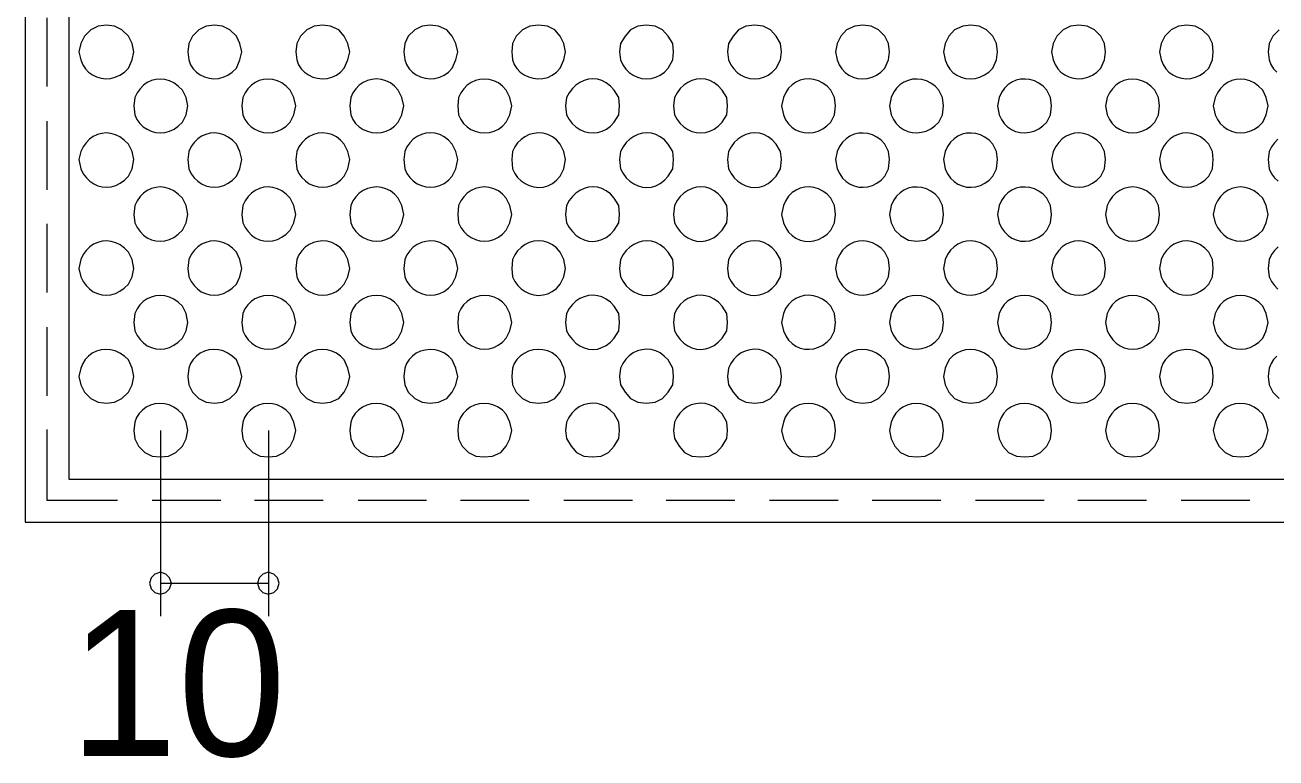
# Model space of a CAD drawing. Extents: x 0 to 248, y -13 to 228.
# Drawn here: x 38.36 to 73.58, y 19.02 to 39.65 of the extents above; entities that cross this region are included whole.
import ezdxf

# ---------------------------------------------------------------- set-up
doc = ezdxf.new("R2010")
doc.units = 0
doc.layers.add('GEOMETRY', color=7, linetype='Continuous')
doc.layers.add('TEXT', color=7, linetype='Continuous')

msp = doc.modelspace()

# ---------------------------------------------------------------- linework, layer by layer
at = {"layer": 'GEOMETRY', "lineweight": 13}
for points in [[(38.363, 118.732), (38.363, 25.662)], [(39.599, 117.523), (39.599, 26.874)], [(38.981, 39.853), (38.981, 37.921)], [(73.669, 39.517), (73.489, 39.337), (73.386, 39.131), (73.36, 38.9), (73.386, 38.667), (73.439, 38.535), (73.513, 38.42), (73.604, 38.324)], [(38.981, 36.943), (38.981, 35.011)], [(73.63, 36.435), (73.535, 36.338), (73.453, 36.223), (73.386, 36.09), (73.36, 35.861), (73.386, 35.603), (73.456, 35.466), (73.541, 35.349), (73.639, 35.253)], [(38.981, 34.058), (38.981, 32.126)], [(73.64, 33.404), (73.542, 33.308), (73.457, 33.191), (73.386, 33.054), (73.36, 32.795), (73.386, 32.564), (73.454, 32.431), (73.537, 32.316), (73.632, 32.22)], [(38.981, 31.148), (38.981, 29.216)], [(73.606, 30.332), (73.514, 30.236), (73.44, 30.121), (73.386, 29.989), (73.36, 29.756), (73.386, 29.525), (73.489, 29.319), (73.669, 29.14)], [(38.981, 28.263), (38.981, 26.281)], [(42.173, 28.238), (42.173, 23.009)], [(45.213, 28.238), (45.213, 23.009)], [(39.599, 26.872), (130.223, 26.872)], [(38.981, 26.28), (40.963, 26.28)], [(41.943, 26.28), (43.874, 26.28)], [(44.827, 26.28), (46.759, 26.28)], [(47.737, 26.28), (49.669, 26.28)], [(50.622, 26.28), (52.553, 26.28)], [(53.531, 26.28), (55.463, 26.28)], [(56.416, 26.28), (58.348, 26.28)], [(59.326, 26.28), (61.257, 26.28)], [(62.21, 26.28), (64.143, 26.28)], [(65.12, 26.28), (67.052, 26.28)], [(68.005, 26.28), (69.937, 26.28)], [(70.914, 26.28), (72.846, 26.28)], [(38.363, 25.661), (131.433, 25.661)], [(42.173, 23.937), (45.212, 23.937)]]:
    msp.add_lwpolyline(points, dxfattribs=at)
for points in [[(41.427, 38.9), (41.375, 39.132), (41.273, 39.337), (41.092, 39.517), (40.886, 39.621), (40.655, 39.646), (40.422, 39.621), (40.216, 39.517), (40.036, 39.337), (39.933, 39.132), (39.881, 38.9), (39.933, 38.667), (39.987, 38.534), (40.061, 38.42), (40.153, 38.323), (40.259, 38.245), (40.377, 38.188), (40.504, 38.152), (40.636, 38.138), (40.77, 38.147), (40.905, 38.181), (41.035, 38.24), (41.159, 38.325), (41.273, 38.437), (41.375, 38.667), (41.427, 38.9)], [(44.466, 38.9), (44.415, 39.132), (44.313, 39.337), (44.132, 39.517), (43.926, 39.621), (43.695, 39.646), (43.462, 39.621), (43.256, 39.517), (43.076, 39.337), (42.973, 39.132), (42.947, 38.9), (42.973, 38.667), (43.026, 38.534), (43.1, 38.42), (43.192, 38.323), (43.298, 38.245), (43.416, 38.188), (43.543, 38.152), (43.675, 38.138), (43.81, 38.147), (43.944, 38.181), (44.074, 38.24), (44.198, 38.325), (44.313, 38.437), (44.415, 38.667), (44.466, 38.9)], [(47.505, 38.9), (47.454, 39.132), (47.351, 39.337), (47.196, 39.517), (46.964, 39.621), (46.734, 39.648), (46.501, 39.621), (46.295, 39.517), (46.115, 39.337), (46.012, 39.132), (45.986, 38.9), (46.012, 38.667), (46.062, 38.534), (46.137, 38.418), (46.231, 38.322), (46.342, 38.244), (46.464, 38.187), (46.596, 38.152), (46.732, 38.138), (46.869, 38.148), (47.003, 38.182), (47.13, 38.24), (47.248, 38.325), (47.351, 38.437), (47.454, 38.667), (47.505, 38.9)], [(50.544, 38.9), (50.493, 39.132), (50.39, 39.337), (50.235, 39.519), (50.003, 39.621), (49.773, 39.648), (49.539, 39.621), (49.334, 39.519), (49.153, 39.337), (49.051, 39.132), (49.025, 38.9), (49.051, 38.667), (49.101, 38.535), (49.175, 38.42), (49.269, 38.323), (49.378, 38.245), (49.5, 38.188), (49.631, 38.152), (49.766, 38.138), (49.903, 38.147), (50.038, 38.181), (50.166, 38.239), (50.285, 38.324), (50.39, 38.437), (50.493, 38.667), (50.544, 38.9)], [(53.583, 38.9), (53.531, 39.131), (53.429, 39.337), (53.274, 39.517), (53.068, 39.621), (52.81, 39.646), (52.578, 39.621), (52.372, 39.517), (52.192, 39.337), (52.089, 39.131), (52.063, 38.9), (52.089, 38.667), (52.137, 38.537), (52.21, 38.423), (52.303, 38.326), (52.413, 38.248), (52.536, 38.189), (52.667, 38.151), (52.804, 38.136), (52.942, 38.144), (53.077, 38.176), (53.206, 38.235), (53.324, 38.321), (53.429, 38.435), (53.531, 38.667), (53.583, 38.9)], [(56.622, 38.9), (56.596, 39.131), (56.468, 39.337), (56.313, 39.517), (56.107, 39.621), (55.849, 39.646), (55.618, 39.621), (55.412, 39.517), (55.257, 39.337), (55.128, 39.131), (55.101, 38.9), (55.128, 38.667), (55.193, 38.53), (55.276, 38.412), (55.373, 38.313), (55.484, 38.236), (55.603, 38.179), (55.73, 38.144), (55.86, 38.132), (55.991, 38.143), (56.12, 38.178), (56.244, 38.238), (56.361, 38.323), (56.468, 38.435), (56.596, 38.667), (56.622, 38.9)], [(59.66, 38.9), (59.635, 39.132), (59.506, 39.337), (59.351, 39.517), (59.144, 39.621), (58.913, 39.646), (58.656, 39.621), (58.451, 39.517), (58.295, 39.337), (58.167, 39.132), (58.141, 38.9), (58.167, 38.668), (58.231, 38.531), (58.313, 38.413), (58.411, 38.315), (58.521, 38.237), (58.641, 38.18), (58.768, 38.145), (58.898, 38.132), (59.029, 38.143), (59.159, 38.178), (59.283, 38.238), (59.4, 38.323), (59.506, 38.435), (59.635, 38.668), (59.66, 38.9)], [(62.7, 38.9), (62.674, 39.132), (62.571, 39.337), (62.39, 39.517), (62.183, 39.621), (61.952, 39.646), (61.721, 39.621), (61.489, 39.517), (61.334, 39.337), (61.231, 39.132), (61.179, 38.9), (61.231, 38.667), (61.282, 38.53), (61.355, 38.413), (61.447, 38.315), (61.555, 38.239), (61.674, 38.183), (61.803, 38.149), (61.936, 38.138), (62.072, 38.149), (62.207, 38.184), (62.337, 38.243), (62.46, 38.326), (62.571, 38.435), (62.674, 38.667), (62.7, 38.9)], [(65.739, 38.9), (65.712, 39.132), (65.61, 39.337), (65.429, 39.517), (65.222, 39.621), (64.992, 39.646), (64.76, 39.621), (64.528, 39.517), (64.373, 39.337), (64.269, 39.132), (64.218, 38.9), (64.269, 38.667), (64.321, 38.53), (64.395, 38.412), (64.487, 38.314), (64.595, 38.238), (64.715, 38.182), (64.843, 38.149), (64.977, 38.137), (65.113, 38.149), (65.247, 38.184), (65.377, 38.244), (65.499, 38.327), (65.61, 38.437), (65.712, 38.667), (65.739, 38.9)], [(68.777, 38.9), (68.751, 39.132), (68.648, 39.337), (68.467, 39.517), (68.261, 39.621), (68.03, 39.648), (67.798, 39.621), (67.591, 39.517), (67.412, 39.337), (67.308, 39.132), (67.257, 38.9), (67.308, 38.667), (67.361, 38.535), (67.436, 38.42), (67.527, 38.323), (67.634, 38.245), (67.752, 38.188), (67.879, 38.152), (68.011, 38.138), (68.145, 38.147), (68.28, 38.181), (68.41, 38.239), (68.534, 38.324), (68.648, 38.437), (68.751, 38.667), (68.777, 38.9)], [(71.816, 38.9), (71.79, 39.131), (71.686, 39.337), (71.506, 39.519), (71.3, 39.621), (71.069, 39.648), (70.837, 39.621), (70.63, 39.519), (70.451, 39.337), (70.347, 39.131), (70.296, 38.9), (70.347, 38.667), (70.401, 38.535), (70.475, 38.42), (70.567, 38.324), (70.673, 38.246), (70.79, 38.189), (70.916, 38.152), (71.048, 38.138), (71.182, 38.147), (71.316, 38.181), (71.446, 38.239), (71.571, 38.324), (71.686, 38.437), (71.79, 38.667), (71.816, 38.9)], [(42.947, 37.38), (42.895, 37.61), (42.792, 37.817), (42.676, 37.933), (42.554, 38.021), (42.427, 38.083), (42.298, 38.119), (42.169, 38.131), (42.041, 38.12), (41.919, 38.086), (41.803, 38.03), (41.696, 37.953), (41.601, 37.857), (41.519, 37.743), (41.453, 37.61), (41.428, 37.38), (41.453, 37.123), (41.515, 36.994), (41.595, 36.882), (41.69, 36.789), (41.797, 36.715), (41.915, 36.661), (42.039, 36.628), (42.168, 36.617), (42.3, 36.628), (42.43, 36.663), (42.558, 36.722), (42.679, 36.807), (42.792, 36.917), (42.895, 37.123), (42.947, 37.38)], [(45.986, 37.38), (45.934, 37.61), (45.832, 37.817), (45.716, 37.932), (45.594, 38.021), (45.467, 38.083), (45.338, 38.119), (45.208, 38.131), (45.081, 38.12), (44.959, 38.086), (44.843, 38.031), (44.736, 37.954), (44.64, 37.858), (44.558, 37.743), (44.492, 37.61), (44.466, 37.38), (44.492, 37.123), (44.554, 36.994), (44.634, 36.882), (44.729, 36.789), (44.837, 36.715), (44.954, 36.661), (45.079, 36.628), (45.208, 36.617), (45.339, 36.629), (45.47, 36.664), (45.597, 36.723), (45.719, 36.807), (45.832, 36.917), (45.934, 37.123), (45.986, 37.38)], [(49.025, 37.38), (48.972, 37.61), (48.87, 37.817), (48.765, 37.933), (48.648, 38.022), (48.524, 38.084), (48.394, 38.12), (48.261, 38.132), (48.13, 38.12), (48.003, 38.085), (47.882, 38.029), (47.772, 37.953), (47.674, 37.857), (47.593, 37.742), (47.531, 37.61), (47.504, 37.38), (47.531, 37.122), (47.59, 36.993), (47.67, 36.881), (47.767, 36.788), (47.878, 36.714), (48.001, 36.661), (48.13, 36.628), (48.264, 36.617), (48.398, 36.629), (48.529, 36.664), (48.654, 36.723), (48.769, 36.807), (48.87, 36.917), (48.972, 37.122), (49.025, 37.38)], [(52.063, 37.38), (52.011, 37.612), (51.909, 37.817), (51.804, 37.933), (51.688, 38.021), (51.563, 38.083), (51.434, 38.119), (51.302, 38.131), (51.171, 38.12), (51.043, 38.086), (50.923, 38.03), (50.813, 37.954), (50.715, 37.858), (50.633, 37.744), (50.57, 37.612), (50.543, 37.38), (50.57, 37.122), (50.629, 36.993), (50.709, 36.881), (50.806, 36.788), (50.918, 36.714), (51.04, 36.661), (51.17, 36.628), (51.303, 36.617), (51.437, 36.629), (51.568, 36.664), (51.693, 36.723), (51.808, 36.807), (51.909, 36.917), (52.011, 37.122), (52.063, 37.38)], [(55.101, 37.38), (55.076, 37.612), (54.948, 37.817), (54.841, 37.934), (54.726, 38.024), (54.604, 38.087), (54.478, 38.124), (54.351, 38.136), (54.224, 38.125), (54.1, 38.091), (53.982, 38.035), (53.872, 37.958), (53.771, 37.861), (53.683, 37.746), (53.609, 37.612), (53.582, 37.38), (53.609, 37.122), (53.682, 36.989), (53.77, 36.875), (53.871, 36.781), (53.982, 36.707), (54.102, 36.653), (54.226, 36.622), (54.354, 36.612), (54.482, 36.625), (54.608, 36.662), (54.729, 36.722), (54.843, 36.807), (54.948, 36.917), (55.076, 37.122), (55.101, 37.38)], [(58.141, 37.38), (58.116, 37.612), (57.987, 37.819), (57.88, 37.935), (57.765, 38.024), (57.643, 38.086), (57.517, 38.123), (57.389, 38.136), (57.263, 38.125), (57.139, 38.091), (57.02, 38.035), (56.91, 37.958), (56.809, 37.862), (56.721, 37.746), (56.647, 37.612), (56.621, 37.38), (56.647, 37.122), (56.72, 36.99), (56.808, 36.877), (56.909, 36.783), (57.02, 36.709), (57.139, 36.656), (57.263, 36.624), (57.39, 36.613), (57.518, 36.626), (57.644, 36.662), (57.766, 36.722), (57.881, 36.807), (57.987, 36.917), (58.116, 37.122), (58.141, 37.38)], [(61.179, 37.38), (61.155, 37.61), (61.051, 37.817), (60.943, 37.927), (60.825, 38.013), (60.7, 38.076), (60.571, 38.116), (60.44, 38.132), (60.311, 38.126), (60.185, 38.097), (60.067, 38.045), (59.957, 37.97), (59.86, 37.872), (59.777, 37.752), (59.711, 37.61), (59.659, 37.38), (59.711, 37.122), (59.774, 36.986), (59.854, 36.87), (59.95, 36.776), (60.058, 36.703), (60.176, 36.651), (60.302, 36.621), (60.431, 36.614), (60.562, 36.629), (60.693, 36.666), (60.82, 36.727), (60.94, 36.81), (61.051, 36.917), (61.155, 37.122), (61.179, 37.38)], [(64.218, 37.38), (64.193, 37.61), (64.089, 37.817), (63.982, 37.927), (63.865, 38.013), (63.74, 38.075), (63.611, 38.114), (63.48, 38.13), (63.35, 38.123), (63.224, 38.093), (63.105, 38.041), (62.995, 37.966), (62.898, 37.869), (62.815, 37.751), (62.75, 37.61), (62.699, 37.38), (62.75, 37.122), (62.81, 36.989), (62.889, 36.875), (62.984, 36.782), (63.093, 36.709), (63.212, 36.657), (63.338, 36.626), (63.469, 36.617), (63.602, 36.63), (63.733, 36.667), (63.86, 36.726), (63.98, 36.81), (64.089, 36.917), (64.193, 37.122), (64.218, 37.38)], [(67.258, 37.38), (67.233, 37.61), (67.129, 37.817), (67.021, 37.927), (66.904, 38.013), (66.78, 38.076), (66.65, 38.115), (66.52, 38.131), (66.39, 38.123), (66.264, 38.094), (66.144, 38.041), (66.034, 37.966), (65.937, 37.869), (65.854, 37.751), (65.79, 37.61), (65.739, 37.38), (65.79, 37.122), (65.849, 36.989), (65.928, 36.875), (66.024, 36.782), (66.132, 36.709), (66.251, 36.657), (66.378, 36.626), (66.509, 36.617), (66.642, 36.63), (66.773, 36.667), (66.9, 36.726), (67.019, 36.81), (67.129, 36.917), (67.233, 37.122), (67.258, 37.38)], [(70.297, 37.38), (70.272, 37.61), (70.168, 37.817), (70.052, 37.932), (69.93, 38.021), (69.803, 38.082), (69.673, 38.119), (69.544, 38.131), (69.417, 38.12), (69.295, 38.086), (69.179, 38.03), (69.072, 37.954), (68.977, 37.858), (68.895, 37.743), (68.829, 37.61), (68.777, 37.38), (68.829, 37.122), (68.891, 36.993), (68.971, 36.882), (69.066, 36.789), (69.173, 36.715), (69.29, 36.661), (69.415, 36.628), (69.544, 36.617), (69.675, 36.628), (69.806, 36.663), (69.933, 36.723), (70.055, 36.807), (70.168, 36.917), (70.272, 37.122), (70.297, 37.38)], [(73.361, 37.38), (73.308, 37.612), (73.206, 37.817), (73.091, 37.933), (72.968, 38.021), (72.841, 38.083), (72.712, 38.119), (72.583, 38.131), (72.456, 38.12), (72.333, 38.086), (72.218, 38.031), (72.111, 37.954), (72.016, 37.859), (71.934, 37.744), (71.868, 37.612), (71.816, 37.38), (71.868, 37.122), (71.929, 36.994), (72.008, 36.882), (72.103, 36.79), (72.21, 36.716), (72.328, 36.662), (72.453, 36.629), (72.583, 36.618), (72.715, 36.629), (72.846, 36.664), (72.973, 36.723), (73.094, 36.807), (73.206, 36.917), (73.308, 37.122), (73.361, 37.38)], [(41.427, 35.861), (41.375, 36.091), (41.273, 36.298), (41.158, 36.413), (41.036, 36.501), (40.909, 36.563), (40.78, 36.6), (40.65, 36.612), (40.523, 36.601), (40.4, 36.567), (40.284, 36.511), (40.177, 36.435), (40.082, 36.338), (40, 36.223), (39.933, 36.091), (39.881, 35.861), (39.933, 35.603), (40.004, 35.466), (40.09, 35.349), (40.188, 35.252), (40.296, 35.177), (40.413, 35.123), (40.536, 35.092), (40.662, 35.083), (40.79, 35.097), (40.917, 35.135), (41.042, 35.198), (41.161, 35.285), (41.273, 35.398), (41.375, 35.603), (41.427, 35.861)], [(44.466, 35.861), (44.415, 36.093), (44.313, 36.298), (44.2, 36.411), (44.081, 36.498), (43.956, 36.561), (43.829, 36.599), (43.7, 36.613), (43.574, 36.604), (43.451, 36.572), (43.334, 36.518), (43.226, 36.443), (43.128, 36.346), (43.043, 36.229), (42.973, 36.093), (42.947, 35.861), (42.973, 35.603), (43.043, 35.466), (43.129, 35.349), (43.227, 35.252), (43.335, 35.177), (43.452, 35.123), (43.575, 35.092), (43.702, 35.083), (43.83, 35.097), (43.957, 35.135), (44.081, 35.198), (44.201, 35.285), (44.313, 35.398), (44.415, 35.603), (44.466, 35.861)], [(47.505, 35.861), (47.454, 36.093), (47.351, 36.298), (47.245, 36.414), (47.128, 36.503), (47.003, 36.565), (46.874, 36.601), (46.742, 36.613), (46.612, 36.602), (46.485, 36.567), (46.365, 36.512), (46.255, 36.435), (46.157, 36.339), (46.075, 36.225), (46.012, 36.093), (45.986, 35.861), (46.012, 35.603), (46.075, 35.471), (46.157, 35.357), (46.255, 35.261), (46.365, 35.185), (46.484, 35.129), (46.611, 35.094), (46.741, 35.083), (46.873, 35.094), (47.002, 35.131), (47.127, 35.193), (47.244, 35.281), (47.351, 35.398), (47.454, 35.603), (47.505, 35.861)], [(50.544, 35.861), (50.493, 36.093), (50.39, 36.298), (50.284, 36.414), (50.167, 36.503), (50.042, 36.566), (49.912, 36.602), (49.781, 36.614), (49.65, 36.602), (49.523, 36.568), (49.403, 36.512), (49.293, 36.435), (49.195, 36.339), (49.114, 36.224), (49.051, 36.093), (49.025, 35.861), (49.051, 35.603), (49.114, 35.471), (49.195, 35.357), (49.292, 35.261), (49.402, 35.185), (49.522, 35.129), (49.649, 35.094), (49.779, 35.082), (49.911, 35.094), (50.041, 35.13), (50.166, 35.192), (50.283, 35.281), (50.39, 35.398), (50.493, 35.603), (50.544, 35.861)], [(53.583, 35.861), (53.531, 36.09), (53.429, 36.298), (53.324, 36.416), (53.208, 36.506), (53.083, 36.568), (52.952, 36.604), (52.819, 36.614), (52.687, 36.601), (52.559, 36.565), (52.438, 36.507), (52.327, 36.43), (52.23, 36.333), (52.149, 36.22), (52.089, 36.09), (52.063, 35.861), (52.089, 35.603), (52.15, 35.473), (52.231, 35.359), (52.329, 35.263), (52.439, 35.186), (52.56, 35.129), (52.689, 35.093), (52.821, 35.08), (52.953, 35.091), (53.084, 35.127), (53.208, 35.189), (53.324, 35.279), (53.429, 35.398), (53.531, 35.603), (53.583, 35.861)], [(56.622, 35.861), (56.596, 36.09), (56.468, 36.298), (56.361, 36.415), (56.246, 36.505), (56.124, 36.568), (55.998, 36.605), (55.87, 36.617), (55.743, 36.605), (55.619, 36.571), (55.501, 36.514), (55.39, 36.437), (55.289, 36.34), (55.201, 36.224), (55.128, 36.09), (55.101, 35.861), (55.128, 35.603), (55.202, 35.469), (55.29, 35.353), (55.391, 35.256), (55.502, 35.179), (55.62, 35.123), (55.744, 35.089), (55.87, 35.077), (55.998, 35.09), (56.123, 35.127), (56.245, 35.19), (56.361, 35.28), (56.468, 35.398), (56.596, 35.603), (56.622, 35.861)], [(59.66, 35.861), (59.635, 36.091), (59.506, 36.298), (59.4, 36.415), (59.284, 36.504), (59.162, 36.567), (59.036, 36.604), (58.909, 36.617), (58.782, 36.605), (58.657, 36.571), (58.539, 36.515), (58.428, 36.438), (58.328, 36.341), (58.24, 36.225), (58.167, 36.091), (58.141, 35.861), (58.167, 35.603), (58.241, 35.469), (58.33, 35.353), (58.43, 35.256), (58.541, 35.179), (58.659, 35.123), (58.782, 35.089), (58.908, 35.077), (59.035, 35.09), (59.161, 35.127), (59.282, 35.19), (59.398, 35.28), (59.506, 35.398), (59.635, 35.603), (59.66, 35.861)], [(62.7, 35.861), (62.674, 36.091), (62.571, 36.298), (62.464, 36.408), (62.347, 36.494), (62.222, 36.556), (62.093, 36.595), (61.962, 36.611), (61.832, 36.604), (61.705, 36.574), (61.586, 36.521), (61.476, 36.447), (61.378, 36.35), (61.296, 36.231), (61.231, 36.091), (61.179, 35.861), (61.231, 35.603), (61.298, 35.463), (61.381, 35.344), (61.479, 35.247), (61.588, 35.173), (61.707, 35.12), (61.832, 35.09), (61.96, 35.083), (62.09, 35.099), (62.219, 35.138), (62.344, 35.201), (62.462, 35.287), (62.571, 35.398), (62.674, 35.603), (62.7, 35.861)], [(65.739, 35.861), (65.712, 36.093), (65.61, 36.298), (65.503, 36.408), (65.386, 36.494), (65.261, 36.557), (65.132, 36.596), (65.001, 36.611), (64.872, 36.604), (64.745, 36.574), (64.626, 36.522), (64.516, 36.447), (64.418, 36.351), (64.334, 36.232), (64.269, 36.093), (64.218, 35.861), (64.269, 35.603), (64.336, 35.463), (64.42, 35.344), (64.518, 35.247), (64.627, 35.173), (64.745, 35.12), (64.87, 35.09), (64.999, 35.083), (65.129, 35.099), (65.258, 35.138), (65.383, 35.201), (65.501, 35.287), (65.61, 35.398), (65.712, 35.603), (65.739, 35.861)], [(68.777, 35.861), (68.751, 36.093), (68.648, 36.298), (68.536, 36.411), (68.417, 36.498), (68.293, 36.561), (68.165, 36.599), (68.037, 36.613), (67.91, 36.604), (67.787, 36.572), (67.67, 36.518), (67.562, 36.443), (67.464, 36.346), (67.378, 36.229), (67.308, 36.093), (67.257, 35.861), (67.308, 35.603), (67.378, 35.466), (67.464, 35.349), (67.562, 35.252), (67.671, 35.177), (67.788, 35.123), (67.911, 35.092), (68.037, 35.083), (68.165, 35.097), (68.293, 35.135), (68.417, 35.198), (68.536, 35.285), (68.648, 35.398), (68.751, 35.603), (68.777, 35.861)], [(71.816, 35.861), (71.79, 36.093), (71.686, 36.298), (71.574, 36.411), (71.454, 36.499), (71.33, 36.561), (71.203, 36.599), (71.074, 36.613), (70.948, 36.604), (70.825, 36.572), (70.709, 36.518), (70.6, 36.443), (70.502, 36.346), (70.417, 36.229), (70.347, 36.093), (70.296, 35.861), (70.347, 35.603), (70.418, 35.466), (70.503, 35.349), (70.601, 35.252), (70.71, 35.177), (70.827, 35.123), (70.949, 35.092), (71.076, 35.083), (71.204, 35.097), (71.331, 35.135), (71.456, 35.198), (71.575, 35.285), (71.686, 35.398), (71.79, 35.603), (71.816, 35.861)], [(42.947, 34.316), (42.895, 34.574), (42.792, 34.779), (42.677, 34.894), (42.554, 34.982), (42.428, 35.044), (42.299, 35.08), (42.17, 35.092), (42.043, 35.081), (41.92, 35.047), (41.805, 34.992), (41.698, 34.916), (41.602, 34.82), (41.52, 34.706), (41.453, 34.574), (41.428, 34.316), (41.453, 34.084), (41.519, 33.951), (41.602, 33.836), (41.698, 33.74), (41.805, 33.664), (41.921, 33.608), (42.044, 33.574), (42.172, 33.563), (42.301, 33.575), (42.43, 33.612), (42.556, 33.674), (42.678, 33.763), (42.792, 33.879), (42.895, 34.084), (42.947, 34.316)], [(45.986, 34.316), (45.934, 34.574), (45.832, 34.779), (45.716, 34.894), (45.594, 34.982), (45.467, 35.044), (45.338, 35.08), (45.209, 35.093), (45.082, 35.082), (44.96, 35.048), (44.844, 34.993), (44.737, 34.917), (44.642, 34.821), (44.559, 34.706), (44.492, 34.574), (44.466, 34.316), (44.492, 34.084), (44.559, 33.95), (44.642, 33.835), (44.738, 33.739), (44.845, 33.663), (44.961, 33.608), (45.083, 33.574), (45.21, 33.563), (45.338, 33.575), (45.467, 33.612), (45.594, 33.675), (45.716, 33.763), (45.832, 33.879), (45.934, 34.084), (45.986, 34.316)], [(49.025, 34.316), (48.972, 34.574), (48.87, 34.779), (48.765, 34.894), (48.649, 34.983), (48.524, 35.044), (48.394, 35.081), (48.263, 35.092), (48.132, 35.081), (48.004, 35.047), (47.884, 34.991), (47.773, 34.915), (47.676, 34.819), (47.594, 34.705), (47.531, 34.574), (47.504, 34.316), (47.531, 34.084), (47.594, 33.952), (47.676, 33.838), (47.773, 33.742), (47.884, 33.666), (48.004, 33.61), (48.132, 33.576), (48.263, 33.564), (48.394, 33.576), (48.524, 33.612), (48.649, 33.674), (48.765, 33.763), (48.87, 33.879), (48.972, 34.084), (49.025, 34.316)], [(52.063, 34.316), (52.011, 34.574), (51.909, 34.779), (51.804, 34.894), (51.688, 34.982), (51.563, 35.044), (51.434, 35.08), (51.302, 35.092), (51.171, 35.08), (51.043, 35.046), (50.923, 34.991), (50.813, 34.915), (50.715, 34.819), (50.633, 34.705), (50.57, 34.574), (50.543, 34.316), (50.57, 34.084), (50.633, 33.952), (50.715, 33.838), (50.813, 33.742), (50.923, 33.666), (51.043, 33.61), (51.171, 33.576), (51.302, 33.565), (51.434, 33.577), (51.563, 33.613), (51.688, 33.675), (51.804, 33.763), (51.909, 33.879), (52.011, 34.084), (52.063, 34.316)], [(55.101, 34.316), (55.076, 34.574), (54.948, 34.779), (54.841, 34.896), (54.726, 34.985), (54.604, 35.048), (54.478, 35.085), (54.351, 35.097), (54.224, 35.086), (54.1, 35.052), (53.982, 34.996), (53.872, 34.919), (53.771, 34.822), (53.683, 34.707), (53.609, 34.574), (53.582, 34.316), (53.609, 34.084), (53.683, 33.95), (53.771, 33.834), (53.872, 33.738), (53.982, 33.661), (54.1, 33.605), (54.224, 33.571), (54.35, 33.559), (54.478, 33.572), (54.603, 33.609), (54.725, 33.672), (54.841, 33.761), (54.948, 33.879), (55.076, 34.084), (55.101, 34.316)], [(58.141, 34.316), (58.116, 34.574), (57.987, 34.779), (57.88, 34.895), (57.765, 34.985), (57.643, 35.047), (57.517, 35.085), (57.39, 35.097), (57.263, 35.086), (57.14, 35.052), (57.021, 34.996), (56.911, 34.92), (56.81, 34.823), (56.721, 34.707), (56.647, 34.574), (56.621, 34.316), (56.647, 34.084), (56.721, 33.95), (56.81, 33.834), (56.911, 33.737), (57.021, 33.66), (57.14, 33.605), (57.263, 33.571), (57.39, 33.559), (57.517, 33.572), (57.643, 33.609), (57.765, 33.672), (57.88, 33.762), (57.987, 33.879), (58.116, 34.084), (58.141, 34.316)], [(61.179, 34.316), (61.155, 34.574), (61.051, 34.779), (60.943, 34.888), (60.825, 34.974), (60.701, 35.037), (60.572, 35.077), (60.442, 35.094), (60.312, 35.087), (60.187, 35.058), (60.068, 35.006), (59.959, 34.932), (59.861, 34.835), (59.778, 34.715), (59.711, 34.574), (59.659, 34.316), (59.711, 34.084), (59.777, 33.942), (59.86, 33.822), (59.958, 33.724), (60.067, 33.649), (60.187, 33.597), (60.312, 33.568), (60.442, 33.561), (60.573, 33.578), (60.702, 33.618), (60.826, 33.681), (60.944, 33.768), (61.051, 33.879), (61.155, 34.084), (61.179, 34.316)], [(64.218, 34.316), (64.193, 34.574), (64.089, 34.779), (63.982, 34.888), (63.865, 34.974), (63.74, 35.036), (63.611, 35.076), (63.481, 35.091), (63.351, 35.085), (63.226, 35.055), (63.106, 35.003), (62.997, 34.928), (62.899, 34.832), (62.816, 34.714), (62.75, 34.574), (62.699, 34.316), (62.75, 34.084), (62.853, 33.879), (63.007, 33.722), (63.239, 33.593), (63.471, 33.57), (63.703, 33.593), (63.908, 33.722), (64.089, 33.879), (64.193, 34.084), (64.218, 34.316)], [(67.258, 34.316), (67.233, 34.574), (67.129, 34.779), (67.021, 34.888), (66.904, 34.974), (66.78, 35.036), (66.651, 35.075), (66.52, 35.091), (66.39, 35.084), (66.265, 35.055), (66.145, 35.002), (66.035, 34.928), (65.938, 34.832), (65.855, 34.713), (65.79, 34.574), (65.739, 34.316), (65.79, 34.084), (65.855, 33.943), (65.938, 33.825), (66.036, 33.728), (66.146, 33.653), (66.265, 33.601), (66.391, 33.571), (66.521, 33.564), (66.651, 33.58), (66.78, 33.619), (66.905, 33.682), (67.022, 33.768), (67.129, 33.879), (67.233, 34.084), (67.258, 34.316)], [(70.297, 34.316), (70.272, 34.574), (70.168, 34.779), (70.052, 34.894), (69.93, 34.982), (69.803, 35.044), (69.674, 35.08), (69.546, 35.092), (69.419, 35.081), (69.297, 35.047), (69.181, 34.992), (69.074, 34.916), (68.978, 34.821), (68.896, 34.706), (68.829, 34.574), (68.777, 34.316), (68.829, 34.084), (68.896, 33.951), (68.978, 33.836), (69.074, 33.74), (69.181, 33.664), (69.297, 33.609), (69.419, 33.575), (69.546, 33.564), (69.674, 33.576), (69.803, 33.613), (69.93, 33.675), (70.052, 33.763), (70.168, 33.879), (70.272, 34.084), (70.297, 34.316)], [(73.361, 34.316), (73.308, 34.574), (73.206, 34.779), (73.091, 34.894), (72.968, 34.982), (72.841, 35.044), (72.712, 35.08), (72.583, 35.092), (72.456, 35.081), (72.333, 35.047), (72.218, 34.992), (72.111, 34.916), (72.016, 34.82), (71.934, 34.706), (71.868, 34.574), (71.816, 34.316), (71.868, 34.084), (71.934, 33.951), (72.016, 33.837), (72.111, 33.741), (72.218, 33.665), (72.333, 33.61), (72.456, 33.576), (72.583, 33.564), (72.712, 33.577), (72.841, 33.613), (72.968, 33.675), (73.091, 33.763), (73.206, 33.879), (73.308, 34.084), (73.361, 34.316)], [(41.427, 32.796), (41.375, 33.054), (41.273, 33.259), (41.162, 33.372), (41.042, 33.459), (40.918, 33.521), (40.79, 33.559), (40.662, 33.574), (40.535, 33.565), (40.412, 33.533), (40.295, 33.479), (40.187, 33.404), (40.089, 33.308), (40.003, 33.191), (39.933, 33.054), (39.881, 32.796), (39.933, 32.564), (40, 32.432), (40.083, 32.317), (40.179, 32.221), (40.285, 32.145), (40.401, 32.09), (40.524, 32.056), (40.65, 32.045), (40.779, 32.057), (40.908, 32.094), (41.035, 32.156), (41.158, 32.244), (41.273, 32.359), (41.375, 32.564), (41.427, 32.796)], [(44.466, 32.796), (44.415, 33.054), (44.313, 33.259), (44.201, 33.372), (44.081, 33.459), (43.957, 33.521), (43.829, 33.559), (43.701, 33.574), (43.574, 33.565), (43.451, 33.533), (43.334, 33.479), (43.226, 33.404), (43.128, 33.308), (43.043, 33.191), (42.973, 33.054), (42.947, 32.796), (42.973, 32.564), (43.04, 32.432), (43.122, 32.317), (43.218, 32.221), (43.325, 32.145), (43.44, 32.09), (43.563, 32.056), (43.689, 32.045), (43.818, 32.057), (43.947, 32.094), (44.074, 32.156), (44.197, 32.244), (44.313, 32.359), (44.415, 32.564), (44.466, 32.796)], [(47.505, 32.795), (47.454, 33.054), (47.351, 33.261), (47.244, 33.377), (47.127, 33.464), (47.002, 33.526), (46.872, 33.562), (46.74, 33.573), (46.609, 33.561), (46.482, 33.527), (46.363, 33.471), (46.253, 33.395), (46.156, 33.299), (46.074, 33.185), (46.012, 33.054), (45.986, 32.795), (46.012, 32.566), (46.074, 32.434), (46.156, 32.32), (46.253, 32.224), (46.363, 32.148), (46.484, 32.092), (46.611, 32.057), (46.742, 32.045), (46.873, 32.057), (47.003, 32.093), (47.128, 32.154), (47.245, 32.243), (47.351, 32.358), (47.454, 32.566), (47.505, 32.795)], [(50.544, 32.795), (50.493, 33.054), (50.39, 33.261), (50.283, 33.377), (50.166, 33.465), (50.041, 33.526), (49.91, 33.562), (49.778, 33.573), (49.647, 33.561), (49.52, 33.527), (49.4, 33.471), (49.29, 33.395), (49.194, 33.299), (49.113, 33.185), (49.051, 33.054), (49.025, 32.795), (49.051, 32.566), (49.113, 32.434), (49.194, 32.32), (49.291, 32.224), (49.401, 32.147), (49.521, 32.091), (49.648, 32.056), (49.78, 32.044), (49.912, 32.056), (50.042, 32.092), (50.167, 32.154), (50.284, 32.242), (50.39, 32.358), (50.493, 32.566), (50.544, 32.795)], [(53.583, 32.795), (53.531, 33.054), (53.429, 33.259), (53.325, 33.377), (53.209, 33.467), (53.084, 33.529), (52.954, 33.564), (52.821, 33.575), (52.689, 33.562), (52.56, 33.526), (52.439, 33.47), (52.328, 33.393), (52.231, 33.297), (52.15, 33.184), (52.089, 33.054), (52.063, 32.795), (52.089, 32.564), (52.15, 32.435), (52.232, 32.321), (52.329, 32.225), (52.439, 32.148), (52.56, 32.091), (52.688, 32.055), (52.819, 32.041), (52.952, 32.052), (53.082, 32.087), (53.207, 32.149), (53.324, 32.239), (53.429, 32.358), (53.531, 32.564), (53.583, 32.795)], [(56.622, 32.795), (56.596, 33.054), (56.468, 33.258), (56.36, 33.376), (56.244, 33.466), (56.122, 33.529), (55.997, 33.566), (55.869, 33.579), (55.743, 33.567), (55.62, 33.533), (55.502, 33.477), (55.391, 33.4), (55.291, 33.303), (55.202, 33.188), (55.128, 33.054), (55.101, 32.795), (55.128, 32.564), (55.202, 32.43), (55.291, 32.314), (55.391, 32.217), (55.502, 32.14), (55.62, 32.084), (55.743, 32.049), (55.87, 32.038), (55.997, 32.05), (56.123, 32.087), (56.245, 32.151), (56.36, 32.24), (56.468, 32.358), (56.596, 32.564), (56.622, 32.795)], [(59.66, 32.796), (59.635, 33.054), (59.506, 33.259), (59.399, 33.376), (59.283, 33.466), (59.162, 33.529), (59.036, 33.566), (58.909, 33.579), (58.782, 33.568), (58.659, 33.534), (58.541, 33.478), (58.43, 33.401), (58.329, 33.304), (58.241, 33.188), (58.167, 33.054), (58.141, 32.796), (58.167, 32.564), (58.241, 32.43), (58.329, 32.314), (58.43, 32.218), (58.541, 32.141), (58.659, 32.085), (58.782, 32.051), (58.909, 32.04), (59.036, 32.053), (59.162, 32.09), (59.283, 32.153), (59.399, 32.242), (59.506, 32.359), (59.635, 32.564), (59.66, 32.796)], [(62.7, 32.796), (62.674, 33.054), (62.571, 33.259), (62.463, 33.369), (62.345, 33.456), (62.22, 33.518), (62.091, 33.557), (61.961, 33.573), (61.832, 33.566), (61.707, 33.536), (61.588, 33.484), (61.478, 33.409), (61.38, 33.312), (61.297, 33.194), (61.231, 33.054), (61.179, 32.796), (61.231, 32.564), (61.297, 32.424), (61.38, 32.306), (61.478, 32.209), (61.588, 32.135), (61.707, 32.082), (61.832, 32.053), (61.962, 32.045), (62.092, 32.061), (62.221, 32.1), (62.345, 32.163), (62.463, 32.249), (62.571, 32.359), (62.674, 32.564), (62.7, 32.796)], [(65.739, 32.796), (65.712, 33.054), (65.61, 33.259), (65.502, 33.369), (65.384, 33.456), (65.259, 33.518), (65.13, 33.557), (65, 33.573), (64.871, 33.566), (64.745, 33.536), (64.627, 33.484), (64.517, 33.409), (64.419, 33.312), (64.335, 33.194), (64.269, 33.054), (64.218, 32.796), (64.269, 32.564), (64.335, 32.424), (64.419, 32.306), (64.517, 32.209), (64.627, 32.134), (64.746, 32.082), (64.871, 32.052), (65, 32.045), (65.131, 32.061), (65.26, 32.1), (65.384, 32.163), (65.502, 32.249), (65.61, 32.359), (65.712, 32.564), (65.739, 32.796)], [(68.777, 32.795), (68.751, 33.054), (68.648, 33.259), (68.537, 33.372), (68.418, 33.459), (68.293, 33.521), (68.166, 33.559), (68.037, 33.574), (67.911, 33.565), (67.787, 33.533), (67.67, 33.479), (67.562, 33.404), (67.463, 33.308), (67.378, 33.191), (67.308, 33.054), (67.257, 32.795), (67.308, 32.566), (67.377, 32.43), (67.462, 32.313), (67.559, 32.216), (67.668, 32.141), (67.785, 32.087), (67.908, 32.055), (68.035, 32.046), (68.163, 32.059), (68.291, 32.097), (68.416, 32.159), (68.536, 32.246), (68.648, 32.358), (68.751, 32.566), (68.777, 32.795)], [(71.816, 32.795), (71.79, 33.054), (71.686, 33.261), (71.575, 33.373), (71.456, 33.459), (71.331, 33.521), (71.204, 33.559), (71.075, 33.573), (70.948, 33.564), (70.825, 33.533), (70.708, 33.479), (70.599, 33.404), (70.501, 33.308), (70.417, 33.191), (70.347, 33.054), (70.296, 32.795), (70.347, 32.566), (70.416, 32.43), (70.501, 32.313), (70.599, 32.216), (70.707, 32.141), (70.824, 32.087), (70.947, 32.055), (71.074, 32.046), (71.202, 32.059), (71.33, 32.097), (71.455, 32.159), (71.574, 32.246), (71.686, 32.358), (71.79, 32.566), (71.816, 32.795)], [(42.947, 31.277), (42.895, 31.535), (42.792, 31.74), (42.678, 31.85), (42.555, 31.934), (42.428, 31.993), (42.298, 32.028), (42.167, 32.039), (42.038, 32.028), (41.915, 31.995), (41.798, 31.941), (41.691, 31.867), (41.596, 31.774), (41.516, 31.663), (41.453, 31.535), (41.428, 31.277), (41.453, 31.045), (41.519, 30.912), (41.602, 30.797), (41.697, 30.701), (41.804, 30.625), (41.921, 30.569), (42.043, 30.536), (42.17, 30.524), (42.3, 30.537), (42.429, 30.573), (42.555, 30.635), (42.677, 30.724), (42.792, 30.84), (42.895, 31.045), (42.947, 31.277)], [(45.986, 31.277), (45.934, 31.535), (45.832, 31.74), (45.718, 31.85), (45.595, 31.934), (45.468, 31.993), (45.337, 32.028), (45.207, 32.039), (45.078, 32.028), (44.954, 31.995), (44.837, 31.941), (44.73, 31.868), (44.635, 31.775), (44.555, 31.663), (44.492, 31.535), (44.466, 31.277), (44.492, 31.045), (44.563, 30.908), (44.648, 30.791), (44.746, 30.694), (44.855, 30.619), (44.971, 30.566), (45.094, 30.534), (45.221, 30.525), (45.349, 30.54), (45.476, 30.578), (45.6, 30.64), (45.72, 30.727), (45.832, 30.84), (45.934, 31.045), (45.986, 31.277)], [(49.025, 31.277), (48.972, 31.535), (48.87, 31.74), (48.769, 31.849), (48.654, 31.933), (48.53, 31.992), (48.399, 32.027), (48.265, 32.039), (48.131, 32.028), (48.002, 31.996), (47.879, 31.942), (47.767, 31.869), (47.67, 31.776), (47.59, 31.664), (47.531, 31.535), (47.504, 31.277), (47.531, 31.045), (47.594, 30.913), (47.676, 30.799), (47.774, 30.703), (47.884, 30.627), (48.004, 30.571), (48.131, 30.536), (48.262, 30.525), (48.393, 30.536), (48.523, 30.573), (48.647, 30.635), (48.764, 30.723), (48.87, 30.84), (48.972, 31.045), (49.025, 31.277)], [(52.063, 31.277), (52.011, 31.535), (51.909, 31.74), (51.808, 31.849), (51.693, 31.933), (51.569, 31.992), (51.438, 32.027), (51.304, 32.039), (51.17, 32.028), (51.041, 31.995), (50.918, 31.942), (50.807, 31.868), (50.709, 31.775), (50.629, 31.664), (50.57, 31.535), (50.543, 31.277), (50.57, 31.045), (50.633, 30.913), (50.715, 30.798), (50.813, 30.702), (50.923, 30.626), (51.043, 30.57), (51.17, 30.536), (51.301, 30.524), (51.432, 30.536), (51.562, 30.573), (51.687, 30.635), (51.803, 30.723), (51.909, 30.84), (52.011, 31.045), (52.063, 31.277)], [(55.101, 31.277), (55.076, 31.535), (54.948, 31.74), (54.843, 31.85), (54.728, 31.935), (54.606, 31.996), (54.481, 32.032), (54.353, 32.045), (54.226, 32.035), (54.102, 32.003), (53.983, 31.95), (53.872, 31.876), (53.771, 31.781), (53.683, 31.667), (53.609, 31.535), (53.582, 31.277), (53.609, 31.047), (53.683, 30.912), (53.771, 30.796), (53.872, 30.699), (53.982, 30.621), (54.1, 30.565), (54.223, 30.531), (54.35, 30.519), (54.477, 30.531), (54.603, 30.569), (54.725, 30.632), (54.841, 30.722), (54.948, 30.84), (55.076, 31.047), (55.101, 31.277)], [(58.141, 31.277), (58.116, 31.535), (57.987, 31.74), (57.882, 31.85), (57.767, 31.936), (57.646, 31.996), (57.52, 32.032), (57.392, 32.045), (57.264, 32.035), (57.14, 32.003), (57.021, 31.949), (56.91, 31.875), (56.809, 31.781), (56.72, 31.667), (56.647, 31.535), (56.621, 31.277), (56.647, 31.047), (56.721, 30.912), (56.81, 30.795), (56.911, 30.698), (57.021, 30.621), (57.139, 30.565), (57.263, 30.531), (57.389, 30.519), (57.516, 30.532), (57.642, 30.569), (57.764, 30.632), (57.88, 30.722), (57.987, 30.84), (58.116, 31.047), (58.141, 31.277)], [(61.179, 31.277), (61.155, 31.535), (61.051, 31.74), (60.939, 31.846), (60.818, 31.93), (60.691, 31.99), (60.56, 32.027), (60.43, 32.042), (60.301, 32.034), (60.176, 32.004), (60.059, 31.953), (59.951, 31.88), (59.856, 31.786), (59.775, 31.67), (59.711, 31.535), (59.659, 31.277), (59.711, 31.045), (59.777, 30.903), (59.86, 30.783), (59.958, 30.686), (60.067, 30.611), (60.186, 30.559), (60.312, 30.53), (60.441, 30.523), (60.572, 30.54), (60.701, 30.58), (60.826, 30.643), (60.943, 30.729), (61.051, 30.84), (61.155, 31.045), (61.179, 31.277)], [(64.218, 31.277), (64.193, 31.535), (64.089, 31.74), (63.978, 31.847), (63.858, 31.93), (63.73, 31.99), (63.599, 32.026), (63.467, 32.039), (63.337, 32.03), (63.211, 31.999), (63.093, 31.947), (62.985, 31.874), (62.89, 31.781), (62.811, 31.667), (62.75, 31.535), (62.699, 31.277), (62.75, 31.045), (62.817, 30.904), (62.901, 30.785), (62.999, 30.689), (63.108, 30.614), (63.226, 30.562), (63.351, 30.532), (63.48, 30.525), (63.61, 30.541), (63.738, 30.58), (63.863, 30.643), (63.981, 30.729), (64.089, 30.84), (64.193, 31.045), (64.218, 31.277)], [(67.258, 31.277), (67.233, 31.535), (67.129, 31.74), (67.018, 31.847), (66.897, 31.93), (66.77, 31.99), (66.639, 32.026), (66.507, 32.039), (66.377, 32.03), (66.251, 31.999), (66.132, 31.947), (66.024, 31.874), (65.929, 31.781), (65.85, 31.667), (65.79, 31.535), (65.739, 31.277), (65.79, 31.045), (65.856, 30.904), (65.939, 30.786), (66.037, 30.689), (66.147, 30.614), (66.265, 30.562), (66.39, 30.532), (66.519, 30.525), (66.649, 30.541), (66.778, 30.58), (66.902, 30.643), (67.02, 30.729), (67.129, 30.84), (67.233, 31.045), (67.258, 31.277)], [(70.297, 31.277), (70.272, 31.535), (70.168, 31.74), (70.055, 31.85), (69.933, 31.934), (69.806, 31.993), (69.675, 32.028), (69.544, 32.039), (69.415, 32.028), (69.291, 31.995), (69.174, 31.942), (69.066, 31.868), (68.971, 31.775), (68.891, 31.664), (68.829, 31.535), (68.777, 31.277), (68.829, 31.045), (68.899, 30.908), (68.985, 30.791), (69.083, 30.694), (69.191, 30.619), (69.308, 30.566), (69.431, 30.534), (69.557, 30.525), (69.685, 30.54), (69.812, 30.578), (69.936, 30.64), (70.056, 30.727), (70.168, 30.84), (70.272, 31.045), (70.297, 31.277)], [(73.361, 31.277), (73.308, 31.535), (73.206, 31.74), (73.093, 31.85), (72.972, 31.934), (72.845, 31.993), (72.714, 32.027), (72.583, 32.038), (72.453, 32.027), (72.329, 31.994), (72.211, 31.94), (72.104, 31.866), (72.009, 31.774), (71.929, 31.663), (71.868, 31.535), (71.816, 31.277), (71.868, 31.045), (71.938, 30.908), (72.023, 30.791), (72.121, 30.695), (72.229, 30.62), (72.346, 30.566), (72.469, 30.534), (72.596, 30.525), (72.724, 30.54), (72.851, 30.578), (72.976, 30.64), (73.095, 30.727), (73.206, 30.84), (73.308, 31.045), (73.361, 31.277)], [(41.427, 29.757), (41.375, 29.989), (41.273, 30.222), (41.159, 30.333), (41.035, 30.417), (40.904, 30.476), (40.77, 30.509), (40.635, 30.518), (40.502, 30.504), (40.375, 30.468), (40.257, 30.41), (40.151, 30.333), (40.059, 30.236), (39.986, 30.121), (39.933, 29.989), (39.881, 29.757), (39.933, 29.525), (40.036, 29.32), (40.216, 29.14), (40.422, 29.036), (40.655, 29.011), (40.886, 29.036), (41.092, 29.14), (41.273, 29.32), (41.375, 29.525), (41.427, 29.757)], [(44.466, 29.757), (44.415, 29.989), (44.313, 30.222), (44.198, 30.333), (44.074, 30.417), (43.943, 30.476), (43.809, 30.509), (43.674, 30.518), (43.541, 30.504), (43.414, 30.468), (43.296, 30.41), (43.19, 30.333), (43.098, 30.236), (43.025, 30.121), (42.973, 29.989), (42.947, 29.757), (42.973, 29.525), (43.076, 29.32), (43.256, 29.14), (43.462, 29.036), (43.695, 29.011), (43.926, 29.036), (44.132, 29.14), (44.313, 29.32), (44.415, 29.525), (44.466, 29.757)], [(47.505, 29.757), (47.454, 29.989), (47.351, 30.222), (47.248, 30.333), (47.13, 30.417), (47.002, 30.475), (46.868, 30.508), (46.73, 30.518), (46.594, 30.504), (46.462, 30.468), (46.339, 30.412), (46.229, 30.334), (46.135, 30.237), (46.061, 30.122), (46.012, 29.989), (45.986, 29.757), (46.012, 29.525), (46.115, 29.32), (46.295, 29.14), (46.501, 29.036), (46.734, 29.011), (46.964, 29.036), (47.196, 29.14), (47.351, 29.32), (47.454, 29.525), (47.505, 29.757)], [(50.544, 29.757), (50.493, 29.989), (50.39, 30.222), (50.287, 30.333), (50.169, 30.417), (50.041, 30.475), (49.906, 30.508), (49.768, 30.517), (49.632, 30.503), (49.5, 30.468), (49.377, 30.411), (49.267, 30.333), (49.173, 30.237), (49.1, 30.122), (49.051, 29.989), (49.025, 29.757), (49.051, 29.525), (49.153, 29.32), (49.334, 29.14), (49.539, 29.036), (49.773, 29.011), (50.003, 29.036), (50.235, 29.14), (50.39, 29.32), (50.493, 29.525), (50.544, 29.757)], [(53.583, 29.756), (53.531, 29.989), (53.429, 30.22), (53.324, 30.334), (53.206, 30.42), (53.077, 30.479), (52.942, 30.512), (52.805, 30.519), (52.668, 30.504), (52.537, 30.466), (52.415, 30.408), (52.305, 30.329), (52.211, 30.233), (52.138, 30.119), (52.089, 29.989), (52.063, 29.756), (52.089, 29.525), (52.192, 29.319), (52.372, 29.14), (52.578, 29.036), (52.81, 29.011), (53.068, 29.036), (53.274, 29.14), (53.429, 29.319), (53.531, 29.525), (53.583, 29.756)], [(56.622, 29.756), (56.596, 29.989), (56.468, 30.222), (56.36, 30.333), (56.243, 30.419), (56.118, 30.478), (55.989, 30.513), (55.858, 30.524), (55.728, 30.511), (55.602, 30.476), (55.483, 30.419), (55.373, 30.342), (55.276, 30.243), (55.193, 30.126), (55.128, 29.989), (55.101, 29.756), (55.128, 29.525), (55.257, 29.319), (55.412, 29.14), (55.618, 29.036), (55.849, 29.011), (56.107, 29.036), (56.313, 29.14), (56.468, 29.319), (56.596, 29.525), (56.622, 29.756)], [(59.66, 29.757), (59.635, 29.989), (59.506, 30.222), (59.399, 30.333), (59.282, 30.418), (59.157, 30.478), (59.028, 30.513), (58.897, 30.523), (58.767, 30.511), (58.64, 30.475), (58.521, 30.419), (58.411, 30.341), (58.313, 30.243), (58.231, 30.125), (58.167, 29.989), (58.141, 29.757), (58.167, 29.525), (58.295, 29.32), (58.451, 29.14), (58.656, 29.036), (58.913, 29.011), (59.144, 29.036), (59.351, 29.14), (59.506, 29.32), (59.635, 29.525), (59.66, 29.757)], [(62.7, 29.757), (62.674, 29.989), (62.571, 30.222), (62.46, 30.33), (62.338, 30.413), (62.208, 30.471), (62.073, 30.506), (61.937, 30.518), (61.803, 30.506), (61.674, 30.472), (61.555, 30.417), (61.447, 30.34), (61.355, 30.243), (61.282, 30.126), (61.231, 29.989), (61.179, 29.757), (61.231, 29.525), (61.334, 29.32), (61.489, 29.14), (61.721, 29.036), (61.952, 29.011), (62.183, 29.036), (62.39, 29.14), (62.571, 29.32), (62.674, 29.525), (62.7, 29.757)], [(65.739, 29.757), (65.712, 29.989), (65.61, 30.222), (65.499, 30.33), (65.377, 30.413), (65.247, 30.471), (65.112, 30.506), (64.976, 30.518), (64.842, 30.506), (64.713, 30.472), (64.593, 30.417), (64.485, 30.34), (64.393, 30.243), (64.32, 30.126), (64.269, 29.989), (64.218, 29.757), (64.269, 29.525), (64.373, 29.32), (64.528, 29.14), (64.76, 29.036), (64.992, 29.011), (65.222, 29.036), (65.429, 29.14), (65.61, 29.32), (65.712, 29.525), (65.739, 29.757)], [(68.777, 29.757), (68.751, 29.989), (68.648, 30.222), (68.534, 30.333), (68.41, 30.417), (68.279, 30.476), (68.145, 30.509), (68.009, 30.518), (67.877, 30.503), (67.75, 30.467), (67.631, 30.41), (67.525, 30.332), (67.434, 30.236), (67.36, 30.121), (67.308, 29.989), (67.257, 29.757), (67.308, 29.525), (67.412, 29.32), (67.591, 29.14), (67.798, 29.036), (68.03, 29.011), (68.261, 29.036), (68.467, 29.14), (68.648, 29.32), (68.751, 29.525), (68.777, 29.757)], [(71.816, 29.756), (71.79, 29.989), (71.686, 30.222), (71.572, 30.333), (71.449, 30.417), (71.318, 30.476), (71.183, 30.509), (71.048, 30.518), (70.916, 30.503), (70.789, 30.467), (70.67, 30.41), (70.564, 30.332), (70.473, 30.236), (70.399, 30.121), (70.347, 29.989), (70.296, 29.756), (70.347, 29.525), (70.451, 29.319), (70.63, 29.14), (70.837, 29.036), (71.069, 29.011), (71.3, 29.036), (71.506, 29.14), (71.686, 29.319), (71.79, 29.525), (71.816, 29.756)], [(42.947, 28.238), (42.895, 28.47), (42.792, 28.701), (42.677, 28.813), (42.552, 28.898), (42.422, 28.956), (42.287, 28.99), (42.153, 28.998), (42.021, 28.984), (41.895, 28.948), (41.777, 28.89), (41.671, 28.812), (41.58, 28.716), (41.506, 28.601), (41.453, 28.47), (41.428, 28.238), (41.453, 28.006), (41.556, 27.801), (41.737, 27.619), (41.943, 27.517), (42.174, 27.492), (42.406, 27.517), (42.612, 27.619), (42.792, 27.801), (42.895, 28.006), (42.947, 28.238)], [(45.986, 28.238), (45.934, 28.47), (45.832, 28.701), (45.717, 28.812), (45.592, 28.897), (45.461, 28.956), (45.327, 28.989), (45.193, 28.998), (45.061, 28.984), (44.935, 28.948), (44.817, 28.891), (44.711, 28.813), (44.619, 28.716), (44.545, 28.602), (44.492, 28.47), (44.466, 28.238), (44.492, 28.006), (44.595, 27.801), (44.775, 27.619), (44.981, 27.517), (45.213, 27.492), (45.445, 27.517), (45.651, 27.619), (45.832, 27.801), (45.934, 28.006), (45.986, 28.238)], [(49.025, 28.238), (48.972, 28.47), (48.87, 28.701), (48.766, 28.812), (48.648, 28.897), (48.52, 28.955), (48.386, 28.989), (48.248, 28.998), (48.112, 28.984), (47.981, 28.948), (47.859, 28.891), (47.749, 28.813), (47.655, 28.717), (47.581, 28.602), (47.531, 28.47), (47.504, 28.238), (47.531, 28.006), (47.633, 27.801), (47.814, 27.621), (48.019, 27.517), (48.252, 27.492), (48.484, 27.517), (48.715, 27.621), (48.87, 27.801), (48.972, 28.006), (49.025, 28.238)], [(52.063, 28.238), (52.011, 28.47), (51.909, 28.701), (51.805, 28.812), (51.687, 28.897), (51.559, 28.955), (51.425, 28.988), (51.288, 28.998), (51.152, 28.984), (51.02, 28.948), (50.898, 28.891), (50.788, 28.814), (50.694, 28.717), (50.62, 28.602), (50.57, 28.47), (50.543, 28.238), (50.57, 28.006), (50.672, 27.801), (50.852, 27.621), (51.058, 27.517), (51.291, 27.492), (51.522, 27.517), (51.754, 27.621), (51.909, 27.801), (52.011, 28.006), (52.063, 28.238)], [(55.101, 28.238), (55.076, 28.47), (54.948, 28.703), (54.84, 28.814), (54.723, 28.899), (54.598, 28.959), (54.468, 28.994), (54.338, 29.005), (54.208, 28.992), (54.082, 28.957), (53.963, 28.9), (53.853, 28.823), (53.756, 28.724), (53.674, 28.606), (53.609, 28.47), (53.582, 28.238), (53.609, 28.008), (53.738, 27.801), (53.891, 27.621), (54.097, 27.517), (54.33, 27.492), (54.586, 27.517), (54.792, 27.621), (54.948, 27.801), (55.076, 28.008), (55.101, 28.238)], [(58.141, 28.238), (58.116, 28.47), (57.987, 28.703), (57.879, 28.814), (57.762, 28.899), (57.636, 28.959), (57.507, 28.994), (57.376, 29.004), (57.246, 28.991), (57.12, 28.956), (57.001, 28.899), (56.891, 28.821), (56.794, 28.723), (56.712, 28.606), (56.647, 28.47), (56.621, 28.238), (56.647, 28.008), (56.776, 27.801), (56.93, 27.621), (57.136, 27.517), (57.393, 27.492), (57.625, 27.517), (57.831, 27.621), (57.987, 27.801), (58.116, 28.008), (58.141, 28.238)], [(61.179, 28.238), (61.155, 28.47), (61.051, 28.701), (60.938, 28.809), (60.814, 28.893), (60.684, 28.953), (60.551, 28.989), (60.416, 29.002), (60.285, 28.992), (60.158, 28.959), (60.04, 28.904), (59.933, 28.827), (59.841, 28.729), (59.766, 28.609), (59.711, 28.47), (59.659, 28.238), (59.711, 28.006), (59.815, 27.801), (59.969, 27.619), (60.175, 27.517), (60.432, 27.492), (60.664, 27.517), (60.87, 27.619), (61.051, 27.801), (61.155, 28.006), (61.179, 28.238)], [(64.218, 28.238), (64.193, 28.47), (64.089, 28.701), (63.977, 28.81), (63.854, 28.893), (63.724, 28.952), (63.59, 28.987), (63.454, 28.999), (63.321, 28.987), (63.194, 28.953), (63.075, 28.898), (62.968, 28.821), (62.876, 28.724), (62.802, 28.606), (62.75, 28.47), (62.699, 28.238), (62.75, 28.006), (62.853, 27.801), (63.007, 27.619), (63.239, 27.517), (63.471, 27.492), (63.703, 27.517), (63.908, 27.619), (64.089, 27.801), (64.193, 28.006), (64.218, 28.238)], [(67.258, 28.238), (67.233, 28.47), (67.129, 28.701), (67.017, 28.81), (66.894, 28.893), (66.764, 28.952), (66.63, 28.987), (66.494, 28.999), (66.361, 28.987), (66.233, 28.953), (66.114, 28.898), (66.007, 28.821), (65.915, 28.724), (65.841, 28.606), (65.79, 28.47), (65.739, 28.238), (65.79, 28.006), (65.893, 27.801), (66.047, 27.619), (66.279, 27.517), (66.511, 27.492), (66.743, 27.517), (66.949, 27.619), (67.129, 27.801), (67.233, 28.006), (67.258, 28.238)], [(70.297, 28.238), (70.272, 28.47), (70.168, 28.701), (70.052, 28.813), (69.928, 28.897), (69.797, 28.956), (69.663, 28.989), (69.529, 28.998), (69.397, 28.984), (69.271, 28.948), (69.153, 28.89), (69.047, 28.813), (68.956, 28.716), (68.882, 28.601), (68.829, 28.47), (68.777, 28.238), (68.829, 28.006), (68.932, 27.801), (69.112, 27.621), (69.318, 27.517), (69.55, 27.492), (69.782, 27.517), (69.987, 27.621), (70.168, 27.801), (70.272, 28.006), (70.297, 28.238)], [(73.361, 28.238), (73.308, 28.47), (73.206, 28.701), (73.091, 28.813), (72.966, 28.898), (72.835, 28.957), (72.701, 28.99), (72.566, 28.999), (72.434, 28.984), (72.308, 28.947), (72.19, 28.89), (72.085, 28.812), (71.994, 28.715), (71.92, 28.601), (71.868, 28.47), (71.816, 28.238), (71.868, 28.008), (71.969, 27.801), (72.151, 27.621), (72.357, 27.517), (72.589, 27.492), (72.821, 27.517), (73.026, 27.621), (73.206, 27.801), (73.308, 28.008), (73.361, 28.238)], [(42.483, 23.937), (42.431, 24.091), (42.329, 24.195), (42.173, 24.246), (42.019, 24.195), (41.917, 24.091), (41.865, 23.937), (41.917, 23.783), (42.019, 23.679), (42.173, 23.627), (42.329, 23.679), (42.431, 23.783), (42.483, 23.937)], [(45.522, 23.937), (45.47, 24.091), (45.368, 24.195), (45.212, 24.246), (45.058, 24.195), (44.956, 24.091), (44.904, 23.937), (44.956, 23.783), (45.058, 23.679), (45.212, 23.627), (45.368, 23.679), (45.47, 23.783), (45.522, 23.937)]]:
    msp.add_lwpolyline(points, close=True, dxfattribs=at)

# ---------------------------------------------------------------- texts
at = {"layer": 'TEXT'}
msp.add_text('10', height=4.1041, dxfattribs=at).set_placement((39.608, 19.078))

doc.saveas('drawing.dxf')
